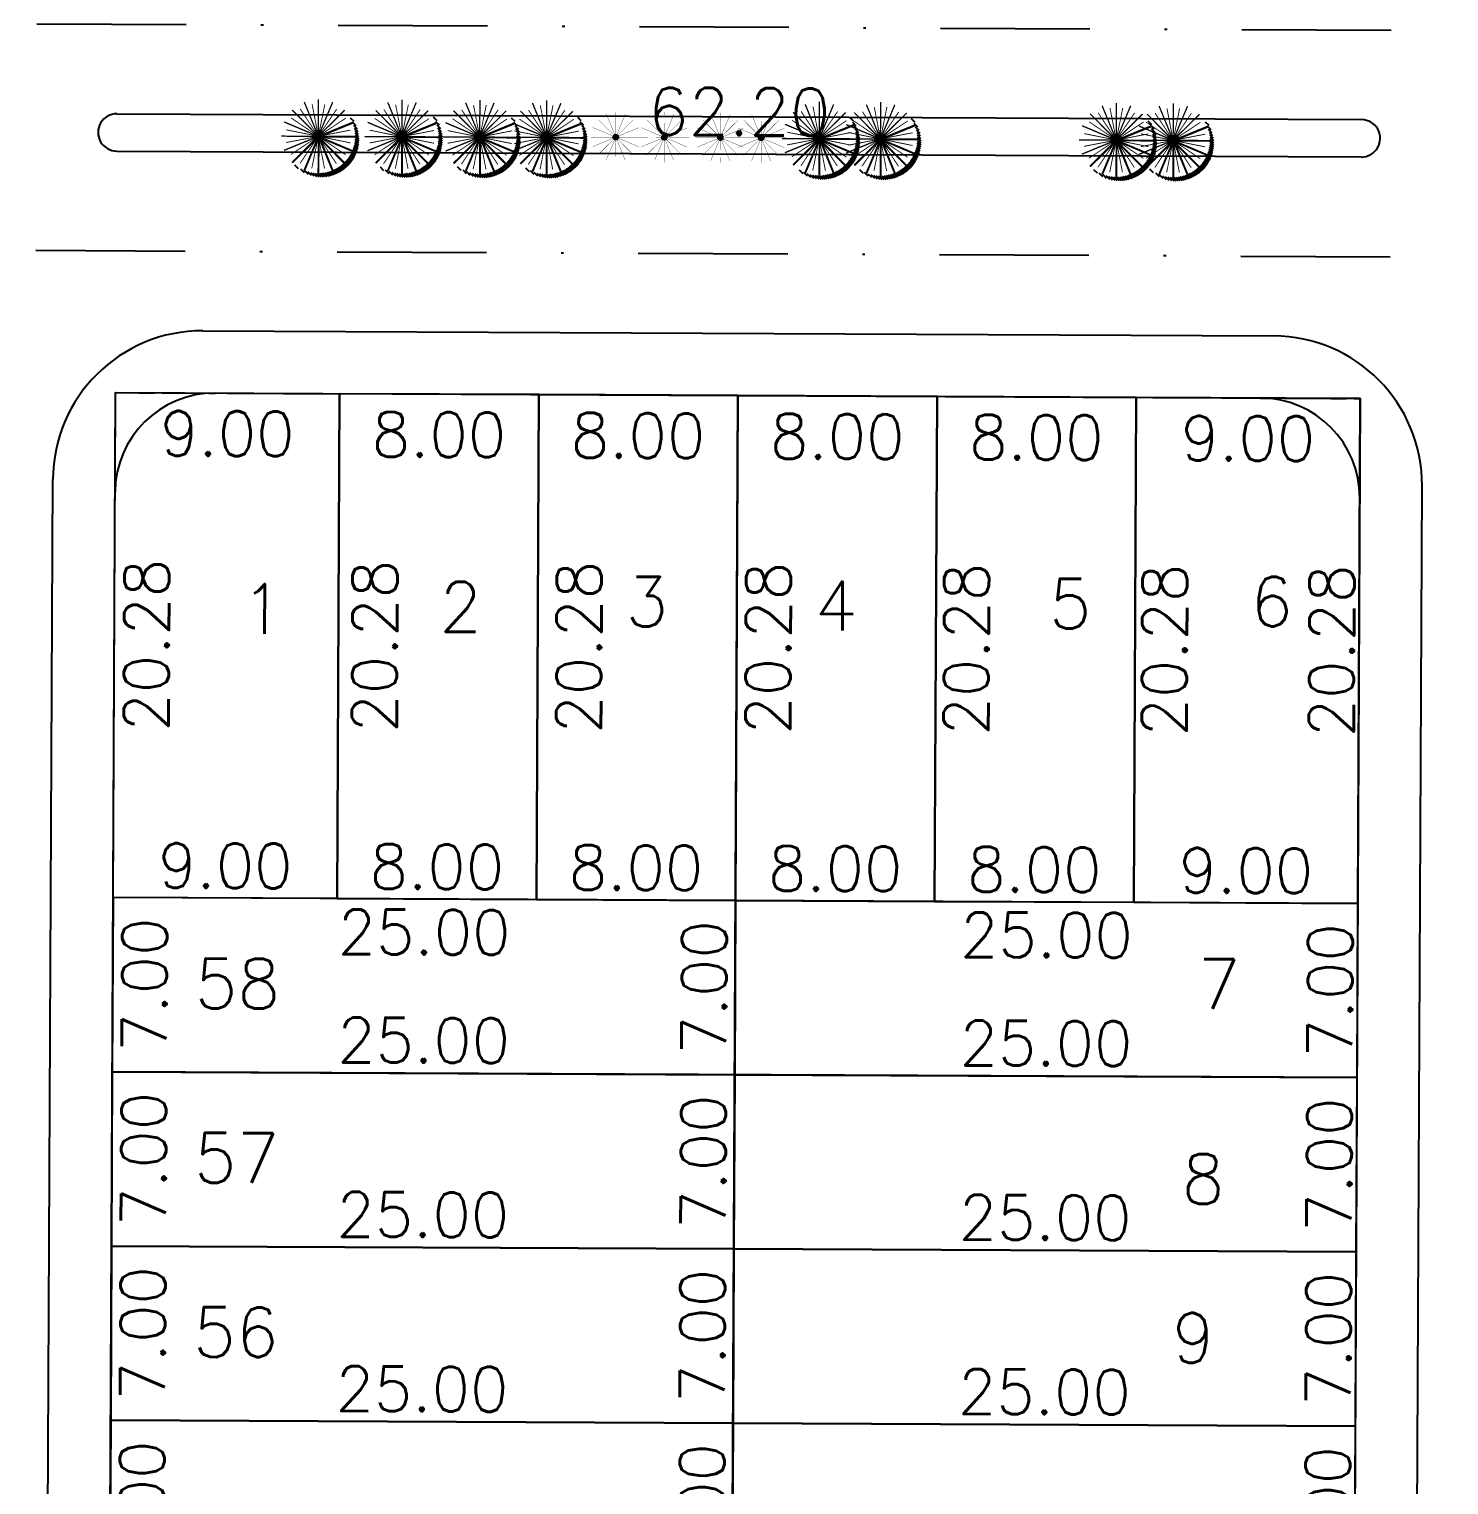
# Model space of a CAD drawing. Header units: millimetres. Extents: x -4430026 to 4783824, y 584 to 9593110.
# Drawn here: x 1814.8 to 1871.9, y 1669.7 to 1728.2 of the extents above; entities that cross this region are included whole.
import ezdxf
from ezdxf.enums import TextEntityAlignment as Align

# ---------------------------------------------------------------- set-up
doc = ezdxf.new("R2010")
doc.units = ezdxf.units.MM
for name, pattern in [('DASHDOT', [1, 0.5, -0.25, 0, -0.25]), ('HIDDEN', [0.375, 0.25, -0.125]), ('HIDDEN2', [0.1875, 0.125, -0.0625])]:
    doc.linetypes.add(name, pattern=pattern)
for name, color, linetype in [('boundary filipe', 6, 'Continuous'), ('BOUNDARY LOTES', 2, 'Continuous'), ('Calçada', 1, 'Continuous'), ('CANTOS', 9, 'HIDDEN'), ('Cota', 8, 'Continuous'), ('COTAS', 8, 'Continuous'), ('curvas', 4, 'Continuous'), ('Lotes', 2, 'Continuous'), ('Numero de lotes', 5, 'Continuous'), ('PAI_pDYD', 72, 'Continuous'), ('Projeção', 8, 'HIDDEN2'), ('QUADRA', 4, 'Continuous'), ('TRANSPLANTADA RETIRADA', 12, 'Continuous')]:
    doc.layers.add(name, color=color, linetype=linetype)
doc.styles.add('arcad1', font='romans.shx')
doc.styles.add('ROMANS', font='romans.shx')
doc.dimstyles.new('BOLA100', dxfattribs={"dimscale": 0, "dimtxt": 1.9, "dimasz": 0.18, "dimexe": 0.18, "dimexo": 0.063, "dimgap": 0, "dimtad": 1, "dimzin": 4, "dimdsep": 46, "dimtxsty": 'ROMANS', "dimcen": 0.09, "dimse1": 1, "dimse2": 1, "dimsd1": 1, "dimsd2": 1, "dimclrt": 256, "dimaunit": 1, "dimadec": 4, "dimazin": 0, "dimtfac": 1.2, "dimtix": 1, "dimtmove": 2, "dimatfit": 3, "dimfxl": 1, "dimtvp": 2, "dimtolj": 1, "dimtzin": 4, "dimarcsym": 0})
doc.dimstyles.get("Standard").update_dxf_attribs({"dimtxt": 0.18, "dimasz": 0.18, "dimexe": 0.18, "dimexo": 0.0625, "dimgap": 0.09, "dimtad": 0, "dimtih": 1, "dimtoh": 1, "dimdec": 4, "dimzin": 0, "dimdsep": 46, "dimtxsty": 'Standard', "dimcen": 0.09, "dimadec": 0, "dimazin": 0, "dimtfac": 1, "dimtdec": 4, "dimtofl": 0, "dimtmove": 0, "dimatfit": 3, "dimfxl": 1, "dimtolj": 1, "dimtzin": 0, "dimarcsym": 0})

# ---------------------------------------------------------------- blocks, each defined once
blk = doc.blocks.new('PALMEIRA_PROPOSTA')
at = {"linetype": 'Continuous'}
h = blk.add_hatch(dxfattribs=at)
h.set_pattern_fill('_USER', color=250, scale=0.168035, angle=315, style=0, pattern_type=0)
h.set_pattern_definition([(315, (-2.75975, -4.60628), (0.1188187, 0.1188187), [])])
h.paths.add_polyline_path([(4.61, -0.41, 0.216766), (3.17, 2.76, -0.18118), (4.2, 0, -0.643702), (-2.76, -3.17, 0.693222)])
blk.add_hatch(color=1, dxfattribs=at).paths.add_polyline_path([(-0.4, 0, 1), (0.4, 0, 1)])
at = {"color": 98, "linetype": 'Continuous', "const_width": 0.15}
for points in [[(-1.61, 3.88), (-0.15, 0.37)], [(0, 4.2), (0, 0.4)], [(1.61, 3.88), (0.15, 0.37)], [(-3.88, 1.61), (-0.37, 0.15)], [(-2.97, 2.97), (-0.28, 0.28)], [(2.97, 2.97), (0.28, 0.28)], [(3.88, 1.61), (0.37, 0.15)], [(-4.2, 0), (-0.4, 0)], [(4.2, 0), (0.4, 0)], [(-3.88, -1.61), (-0.37, -0.15)], [(-2.97, -2.97), (-0.28, -0.28)], [(-1.61, -3.88), (-0.15, -0.37)], [(0, -4.2), (0, -0.4)], [(1.61, -3.88), (0.15, -0.37)], [(2.97, -2.97), (0.28, -0.28)], [(3.88, -1.61), (0.37, -0.15)]]:
    blk.add_lwpolyline(points, dxfattribs=at)
at = {"color": 96, "linetype": 'Continuous', "const_width": 0.1}
for points in [[(-0.72, 3.63), (-0.08, 0.39)], [(0.72, 3.63), (0.08, 0.39)], [(-3.08, 2.06), (-0.33, 0.22)], [(-2.06, 3.08), (-0.22, 0.33)], [(2.06, 3.08), (0.22, 0.33)], [(3.08, 2.06), (0.33, 0.22)], [(-3.63, 0.72), (-0.39, 0.08)], [(3.63, 0.72), (0.39, 0.08)], [(-3.63, -0.72), (-0.39, -0.08)], [(-3.08, -2.06), (-0.33, -0.22)], [(-2.06, -3.08), (-0.22, -0.33)], [(-0.72, -3.63), (-0.08, -0.39)], [(0.72, -3.63), (0.08, -0.39)], [(2.06, -3.08), (0.22, -0.33)], [(3.08, -2.06), (0.33, -0.22)], [(3.63, -0.72), (0.39, -0.08)]]:
    blk.add_lwpolyline(points, dxfattribs=at)
at = {"color": 98, "linetype": 'Continuous', "true_color": 0x001a00, "const_width": 0.15}
for points in [[(3.92, 1.52), (0.4, 0.07)], [(4.2, -0.07), (0.4, -0.07)], [(-2.92, -3.02), (-0.23, -0.34)], [(-1.54, -3.91), (-0.09, -0.4)], [(0.07, -4.2), (0.07, -0.4)], [(1.68, -3.85), (0.23, -0.34)], [(2.92, -3.02), (0.23, -0.33)], [(3.85, -1.67), (0.34, -0.21)]]:
    blk.add_lwpolyline(points, dxfattribs=at)
at = {"color": 1, "linetype": 'Continuous'}
blk.add_circle((0, 0), 0.4, dxfattribs=at)
blk = doc.blocks.new('PALMEIRA RETIRADA')
at = {"layer": 'TRANSPLANTADA RETIRADA', "linetype": 'Continuous'}
blk.add_hatch(color=256, dxfattribs=at).paths.add_polyline_path([(-0.4, 0, 1), (0.4, 0, 1)])
at = {"layer": 'TRANSPLANTADA RETIRADA', "linetype": 'HIDDEN', "const_width": 0.05}
for points in [[(-2.97, 2.97), (-0.28, 0.28)], [(-1.61, 3.88), (-0.15, 0.37)], [(0, 4.2), (0, 0.4)], [(1.61, 3.88), (0.15, 0.37)], [(2.97, 2.97), (0.28, 0.28)], [(-4.2, 0), (-0.4, 0)], [(-3.88, 1.61), (-0.37, 0.15)], [(3.88, 1.61), (0.37, 0.15)], [(4.2, 0), (0.4, 0)], [(-3.88, -1.61), (-0.37, -0.15)], [(-2.97, -2.97), (-0.28, -0.28)], [(-1.61, -3.88), (-0.15, -0.37)], [(0, -4.2), (0, -0.4)], [(1.61, -3.88), (0.15, -0.37)], [(2.97, -2.97), (0.28, -0.28)], [(3.88, -1.61), (0.37, -0.15)]]:
    blk.add_lwpolyline(points, dxfattribs=at)
at = {"layer": 'TRANSPLANTADA RETIRADA', "linetype": 'Continuous'}
blk.add_circle((0, 0), 0.4, dxfattribs=at)
blk = doc.blocks.new('*D13687')
at = {"layer": 'DEFPOINTS', "color": 0, "linetype": 'ByBlock'}
for p in [(1812.26, 1724.038), (1874.46, 1723.744), (1874.46, 1723.744)]:
    blk.add_point(p, dxfattribs=at)
at = {"layer": 'COTAS', "linetype": 'ByBlock', "insert": (1843.364, 1724.841), "char_height": 1.9, "attachment_point": 5, "rotation": 359.72858, "style": 'ROMANS'}
blk.add_mtext('\\A1;62.20', dxfattribs=at)
blk = doc.blocks.new('*D14073')
at = {"layer": 'DEFPOINTS', "color": 0, "linetype": 'ByBlock'}
for p in [(1813.304, 1944.271), (1812.26, 1724.038), (1815.86, 1724.021)]:
    blk.add_point(p, dxfattribs=at)
at = {"layer": 'COTAS', "linetype": 'ByBlock', "insert": (1810.548, 1834.165), "char_height": 1.9, "attachment_point": 5, "rotation": 89.72858, "style": 'ROMANS'}
blk.add_mtext('\\A1;220.24', dxfattribs=at)
blk = doc.blocks.new('*D11423')
at = {"layer": 'DEFPOINTS', "color": 0}
for p in [(1818.311, 1713.559), (1818.215, 1693.283), (1823.105, 1693.26)]:
    blk.add_point(p, dxfattribs=at)
at = {"layer": 'Cota', "color": 41, "insert": (1819.553, 1703.415), "char_height": 1.8, "attachment_point": 5, "rotation": 89.72858, "style": 'ROMANS'}
blk.add_mtext('\\A1;20.28', dxfattribs=at)
blk = doc.blocks.new('*D11424')
at = {"layer": 'DEFPOINTS', "color": 0}
for p in [(1827.311, 1713.517), (1827.215, 1693.24), (1832.273, 1693.216)]:
    blk.add_point(p, dxfattribs=at)
at = {"layer": 'Cota', "color": 41, "insert": (1828.721, 1703.372), "char_height": 1.8, "attachment_point": 5, "rotation": 89.72858, "style": 'ROMANS'}
blk.add_mtext('\\A1;20.28', dxfattribs=at)
blk = doc.blocks.new('*D11425')
at = {"layer": 'DEFPOINTS', "color": 0}
for p in [(1835.31, 1713.479), (1835.214, 1693.202), (1840.476, 1693.178)]:
    blk.add_point(p, dxfattribs=at)
at = {"layer": 'Cota', "color": 41, "insert": (1836.924, 1703.333), "char_height": 1.8, "attachment_point": 5, "rotation": 89.72858, "style": 'ROMANS'}
blk.add_mtext('\\A1;20.28', dxfattribs=at)
blk = doc.blocks.new('*D11426')
at = {"layer": 'DEFPOINTS', "color": 0}
for p in [(1843.31, 1713.441), (1843.214, 1693.165), (1848.075, 1693.142)]:
    blk.add_point(p, dxfattribs=at)
at = {"layer": 'Cota', "color": 41, "insert": (1844.524, 1703.297), "char_height": 1.8, "attachment_point": 5, "rotation": 89.72858, "style": 'ROMANS'}
blk.add_mtext('\\A1;20.28', dxfattribs=at)
blk = doc.blocks.new('*D11427')
at = {"layer": 'DEFPOINTS', "color": 0}
for p in [(1851.31, 1713.403), (1851.214, 1693.127), (1856.037, 1693.104)]:
    blk.add_point(p, dxfattribs=at)
at = {"layer": 'Cota', "color": 41, "insert": (1852.485, 1703.259), "char_height": 1.8, "attachment_point": 5, "rotation": 89.72858, "style": 'ROMANS'}
blk.add_mtext('\\A1;20.28', dxfattribs=at)
blk = doc.blocks.new('*D11428')
at = {"layer": 'DEFPOINTS', "color": 0}
for p in [(1859.31, 1713.365), (1859.214, 1693.089), (1863.999, 1693.066)]:
    blk.add_point(p, dxfattribs=at)
at = {"layer": 'Cota', "color": 41, "insert": (1860.447, 1703.221), "char_height": 1.8, "attachment_point": 5, "rotation": 89.72858, "style": 'ROMANS'}
blk.add_mtext('\\A1;20.28', dxfattribs=at)
blk = doc.blocks.new('*D11429')
at = {"layer": 'DEFPOINTS', "color": 0}
for p in [(1868.31, 1713.323), (1868.214, 1693.046), (1870.714, 1693.034)]:
    blk.add_point(p, dxfattribs=at)
at = {"layer": 'Cota', "color": 41, "insert": (1867.162, 1703.19), "char_height": 1.8, "attachment_point": 5, "rotation": 89.72858, "style": 'ROMANS'}
blk.add_mtext('\\A1;20.28', dxfattribs=at)
blk = doc.blocks.new('*D11430')
at = {"layer": 'DEFPOINTS', "color": 0}
for p in [(1818.215, 1693.283), (1827.215, 1693.24), (1827.204, 1690.935)]:
    blk.add_point(p, dxfattribs=at)
at = {"layer": 'Cota', "color": 41, "insert": (1822.721, 1694.556), "char_height": 1.8, "attachment_point": 5, "rotation": 359.72858, "style": 'ROMANS'}
blk.add_mtext('\\A1;9.00', dxfattribs=at)
blk = doc.blocks.new('*D11431')
at = {"layer": 'DEFPOINTS', "color": 0}
for p in [(1827.215, 1693.24), (1835.214, 1693.202), (1835.203, 1690.897)]:
    blk.add_point(p, dxfattribs=at)
at = {"layer": 'Cota', "color": 41, "insert": (1831.221, 1694.516), "char_height": 1.8, "attachment_point": 5, "rotation": 359.72858, "style": 'ROMANS'}
blk.add_mtext('\\A1;8.00', dxfattribs=at)
blk = doc.blocks.new('*D11432')
at = {"layer": 'DEFPOINTS', "color": 0}
for p in [(1835.214, 1693.202), (1843.214, 1693.165), (1843.203, 1690.859)]:
    blk.add_point(p, dxfattribs=at)
at = {"layer": 'Cota', "color": 41, "insert": (1839.221, 1694.478), "char_height": 1.8, "attachment_point": 5, "rotation": 359.72858, "style": 'ROMANS'}
blk.add_mtext('\\A1;8.00', dxfattribs=at)
blk = doc.blocks.new('*D11433')
at = {"layer": 'DEFPOINTS', "color": 0}
for p in [(1843.214, 1693.165), (1851.214, 1693.127), (1851.203, 1690.821)]:
    blk.add_point(p, dxfattribs=at)
at = {"layer": 'Cota', "color": 41, "insert": (1847.22, 1694.44), "char_height": 1.8, "attachment_point": 5, "rotation": 359.72858, "style": 'ROMANS'}
blk.add_mtext('\\A1;8.00', dxfattribs=at)
blk = doc.blocks.new('*D11434')
at = {"layer": 'DEFPOINTS', "color": 0}
for p in [(1851.214, 1693.127), (1859.214, 1693.089), (1859.203, 1690.783)]:
    blk.add_point(p, dxfattribs=at)
at = {"layer": 'Cota', "color": 41, "insert": (1855.22, 1694.402), "char_height": 1.8, "attachment_point": 5, "rotation": 359.72858, "style": 'ROMANS'}
blk.add_mtext('\\A1;8.00', dxfattribs=at)
blk = doc.blocks.new('*D11435')
at = {"layer": 'DEFPOINTS', "color": 0}
for p in [(1859.214, 1693.089), (1868.214, 1693.046), (1868.203, 1690.74)]:
    blk.add_point(p, dxfattribs=at)
at = {"layer": 'Cota', "color": 41, "insert": (1863.72, 1694.362), "char_height": 1.8, "attachment_point": 5, "rotation": 359.72858, "style": 'ROMANS'}
blk.add_mtext('\\A1;9.00', dxfattribs=at)
blk = doc.blocks.new('*D11436')
at = {"layer": 'DEFPOINTS', "color": 0}
for p in [(1818.311, 1713.559), (1827.311, 1713.517), (1827.286, 1708.29)]:
    blk.add_point(p, dxfattribs=at)
at = {"layer": 'Cota', "color": 41, "insert": (1822.803, 1711.912), "char_height": 1.8, "attachment_point": 5, "rotation": 359.72858, "style": 'ROMANS'}
blk.add_mtext('\\A1;9.00', dxfattribs=at)
blk = doc.blocks.new('*D11437')
at = {"layer": 'DEFPOINTS', "color": 0}
for p in [(1827.311, 1713.517), (1835.31, 1713.479), (1835.286, 1708.253)]:
    blk.add_point(p, dxfattribs=at)
at = {"layer": 'Cota', "color": 41, "insert": (1831.303, 1711.871), "char_height": 1.8, "attachment_point": 5, "rotation": 359.72858, "style": 'ROMANS'}
blk.add_mtext('\\A1;8.00', dxfattribs=at)
blk = doc.blocks.new('*D11438')
at = {"layer": 'DEFPOINTS', "color": 0}
for p in [(1835.31, 1713.479), (1843.31, 1713.441), (1843.286, 1708.215)]:
    blk.add_point(p, dxfattribs=at)
at = {"layer": 'Cota', "color": 41, "insert": (1839.303, 1711.834), "char_height": 1.8, "attachment_point": 5, "rotation": 359.72858, "style": 'ROMANS'}
blk.add_mtext('\\A1;8.00', dxfattribs=at)
blk = doc.blocks.new('*D11439')
at = {"layer": 'DEFPOINTS', "color": 0}
for p in [(1843.31, 1713.441), (1851.31, 1713.403), (1851.286, 1708.177)]:
    blk.add_point(p, dxfattribs=at)
at = {"layer": 'Cota', "color": 41, "insert": (1847.303, 1711.796), "char_height": 1.8, "attachment_point": 5, "rotation": 359.72858, "style": 'ROMANS'}
blk.add_mtext('\\A1;8.00', dxfattribs=at)
blk = doc.blocks.new('*D11440')
at = {"layer": 'DEFPOINTS', "color": 0}
for p in [(1851.31, 1713.403), (1859.31, 1713.365), (1859.285, 1708.139)]:
    blk.add_point(p, dxfattribs=at)
at = {"layer": 'Cota', "color": 41, "insert": (1855.303, 1711.758), "char_height": 1.8, "attachment_point": 5, "rotation": 359.72858, "style": 'ROMANS'}
blk.add_mtext('\\A1;8.00', dxfattribs=at)
blk = doc.blocks.new('*D11441')
at = {"layer": 'DEFPOINTS', "color": 0}
for p in [(1859.31, 1713.365), (1868.31, 1713.323), (1868.285, 1708.096)]:
    blk.add_point(p, dxfattribs=at)
at = {"layer": 'Cota', "color": 41, "insert": (1863.802, 1711.718), "char_height": 1.8, "attachment_point": 5, "rotation": 359.72858, "style": 'ROMANS'}
blk.add_mtext('\\A1;9.00', dxfattribs=at)
blk = doc.blocks.new('*D7713')
at = {"layer": 'DEFPOINTS', "color": 0}
for p in [(1818.111, 1671.478), (1843.111, 1671.36), (1843.104, 1669.884)]:
    blk.add_point(p, dxfattribs=at)
at = {"layer": 'Cota', "color": 41, "insert": (1830.621, 1673.543), "char_height": 1.8, "attachment_point": 5, "rotation": 359.72858, "style": 'ROMANS'}
blk.add_mtext('\\A1;25.00', dxfattribs=at)
blk = doc.blocks.new('*D7714')
at = {"layer": 'DEFPOINTS', "color": 0}
for p in [(1843.111, 1671.36), (1868.111, 1671.241), (1868.104, 1669.765)]:
    blk.add_point(p, dxfattribs=at)
at = {"layer": 'Cota', "color": 41, "insert": (1855.621, 1673.425), "char_height": 1.8, "attachment_point": 5, "rotation": 359.72858, "style": 'ROMANS'}
blk.add_mtext('\\A1;25.00', dxfattribs=at)
blk = doc.blocks.new('*D7715')
at = {"layer": 'DEFPOINTS', "color": 0}
for p in [(1818.148, 1679.283), (1823.021, 1679.26), (1818.115, 1672.283)]:
    blk.add_point(p, dxfattribs=at)
at = {"layer": 'Cota', "color": 41, "insert": (1819.405, 1675.777), "char_height": 1.8, "attachment_point": 5, "rotation": 89.72858, "style": 'ROMANS'}
blk.add_mtext('\\A1;7.00', dxfattribs=at)
blk = doc.blocks.new('*D7716')
at = {"layer": 'DEFPOINTS', "color": 0}
for p in [(1843.148, 1679.165), (1845.503, 1679.154), (1843.115, 1672.165)]:
    blk.add_point(p, dxfattribs=at)
at = {"layer": 'Cota', "color": 41, "insert": (1841.886, 1675.671), "char_height": 1.8, "attachment_point": 5, "rotation": 89.72858, "style": 'ROMANS'}
blk.add_mtext('\\A1;7.00', dxfattribs=at)
blk = doc.blocks.new('*D7717')
at = {"layer": 'DEFPOINTS', "color": 0}
for p in [(1868.148, 1679.046), (1870.648, 1679.034), (1868.115, 1672.046)]:
    blk.add_point(p, dxfattribs=at)
at = {"layer": 'Cota', "color": 41, "insert": (1867.031, 1675.552), "char_height": 1.8, "attachment_point": 5, "rotation": 89.72858, "style": 'ROMANS'}
blk.add_mtext('\\A1;7.00', dxfattribs=at)
blk = doc.blocks.new('*D7718')
at = {"layer": 'DEFPOINTS', "color": 0}
for p in [(1818.144, 1678.478), (1843.144, 1678.36), (1843.137, 1676.884)]:
    blk.add_point(p, dxfattribs=at)
at = {"layer": 'Cota', "color": 41, "insert": (1830.654, 1680.543), "char_height": 1.8, "attachment_point": 5, "rotation": 359.72858, "style": 'ROMANS'}
blk.add_mtext('\\A1;25.00', dxfattribs=at)
blk = doc.blocks.new('*D7719')
at = {"layer": 'DEFPOINTS', "color": 0}
for p in [(1843.144, 1678.36), (1868.144, 1678.241), (1868.137, 1676.765)]:
    blk.add_point(p, dxfattribs=at)
at = {"layer": 'Cota', "color": 41, "insert": (1855.654, 1680.425), "char_height": 1.8, "attachment_point": 5, "rotation": 359.72858, "style": 'ROMANS'}
blk.add_mtext('\\A1;25.00', dxfattribs=at)
blk = doc.blocks.new('*D7720')
at = {"layer": 'DEFPOINTS', "color": 0}
for p in [(1818.181, 1686.283), (1823.054, 1686.26), (1818.148, 1679.283)]:
    blk.add_point(p, dxfattribs=at)
at = {"layer": 'Cota', "color": 41, "insert": (1819.438, 1682.777), "char_height": 1.8, "attachment_point": 5, "rotation": 89.72858, "style": 'ROMANS'}
blk.add_mtext('\\A1;7.00', dxfattribs=at)
blk = doc.blocks.new('*D7721')
at = {"layer": 'DEFPOINTS', "color": 0}
for p in [(1843.181, 1686.165), (1845.536, 1686.153), (1843.148, 1679.165)]:
    blk.add_point(p, dxfattribs=at)
at = {"layer": 'Cota', "color": 41, "insert": (1841.92, 1682.671), "char_height": 1.8, "attachment_point": 5, "rotation": 89.72858, "style": 'ROMANS'}
blk.add_mtext('\\A1;7.00', dxfattribs=at)
blk = doc.blocks.new('*D7722')
at = {"layer": 'DEFPOINTS', "color": 0}
for p in [(1868.181, 1686.046), (1870.681, 1686.034), (1868.148, 1679.046)]:
    blk.add_point(p, dxfattribs=at)
at = {"layer": 'Cota', "color": 41, "insert": (1867.064, 1682.551), "char_height": 1.8, "attachment_point": 5, "rotation": 89.72858, "style": 'ROMANS'}
blk.add_mtext('\\A1;7.00', dxfattribs=at)
blk = doc.blocks.new('*D7723')
at = {"layer": 'DEFPOINTS', "color": 0}
for p in [(1818.178, 1685.478), (1843.177, 1685.36), (1843.17, 1683.884)]:
    blk.add_point(p, dxfattribs=at)
at = {"layer": 'Cota', "color": 41, "insert": (1830.688, 1687.543), "char_height": 1.8, "attachment_point": 5, "rotation": 359.72858, "style": 'ROMANS'}
blk.add_mtext('\\A1;25.00', dxfattribs=at)
blk = doc.blocks.new('*D7724')
at = {"layer": 'DEFPOINTS', "color": 0}
for p in [(1843.177, 1685.36), (1868.177, 1685.241), (1868.17, 1683.765)]:
    blk.add_point(p, dxfattribs=at)
at = {"layer": 'Cota', "color": 41, "insert": (1855.687, 1687.424), "char_height": 1.8, "attachment_point": 5, "rotation": 359.72858, "style": 'ROMANS'}
blk.add_mtext('\\A1;25.00', dxfattribs=at)
blk = doc.blocks.new('*D7725')
at = {"layer": 'DEFPOINTS', "color": 0}
for p in [(1818.215, 1693.283), (1823.088, 1693.26), (1818.181, 1686.283)]:
    blk.add_point(p, dxfattribs=at)
at = {"layer": 'Cota', "color": 41, "insert": (1819.471, 1689.777), "char_height": 1.8, "attachment_point": 5, "rotation": 89.72858, "style": 'ROMANS'}
blk.add_mtext('\\A1;7.00', dxfattribs=at)
blk = doc.blocks.new('*D7726')
at = {"layer": 'DEFPOINTS', "color": 0}
for p in [(1843.214, 1693.165), (1845.569, 1693.153), (1843.181, 1686.165)]:
    blk.add_point(p, dxfattribs=at)
at = {"layer": 'Cota', "color": 41, "insert": (1841.953, 1689.67), "char_height": 1.8, "attachment_point": 5, "rotation": 89.72858, "style": 'ROMANS'}
blk.add_mtext('\\A1;7.00', dxfattribs=at)
blk = doc.blocks.new('*D7727')
at = {"layer": 'DEFPOINTS', "color": 0}
for p in [(1868.214, 1693.046), (1870.714, 1693.034), (1868.181, 1686.046)]:
    blk.add_point(p, dxfattribs=at)
at = {"layer": 'Cota', "color": 41, "insert": (1867.097, 1689.551), "char_height": 1.8, "attachment_point": 5, "rotation": 89.72858, "style": 'ROMANS'}
blk.add_mtext('\\A1;7.00', dxfattribs=at)
blk = doc.blocks.new('*D7728')
at = {"layer": 'DEFPOINTS', "color": 0}
for p in [(1818.198, 1689.825), (1843.198, 1689.707), (1843.191, 1688.231)]:
    blk.add_point(p, dxfattribs=at)
at = {"layer": 'Cota', "color": 41, "insert": (1830.708, 1691.89), "char_height": 1.8, "attachment_point": 5, "rotation": 359.72858, "style": 'ROMANS'}
blk.add_mtext('\\A1;25.00', dxfattribs=at)
blk = doc.blocks.new('*D7729')
at = {"layer": 'DEFPOINTS', "color": 0}
for p in [(1843.198, 1689.707), (1868.198, 1689.589), (1868.191, 1688.113)]:
    blk.add_point(p, dxfattribs=at)
at = {"layer": 'Cota', "color": 41, "insert": (1855.708, 1691.772), "char_height": 1.8, "attachment_point": 5, "rotation": 359.72858, "style": 'ROMANS'}
blk.add_mtext('\\A1;25.00', dxfattribs=at)
blk = doc.blocks.new('*D7735')
at = {"layer": 'DEFPOINTS', "color": 0}
for p in [(1818.115, 1672.283), (1818.082, 1665.283), (1822.955, 1665.26)]:
    blk.add_point(p, dxfattribs=at)
at = {"layer": 'Cota', "color": 41, "insert": (1819.372, 1668.777), "char_height": 1.8, "attachment_point": 5, "rotation": 89.72858, "style": 'ROMANS'}
blk.add_mtext('\\A1;7.00', dxfattribs=at)
blk = doc.blocks.new('*D10016')
at = {"layer": 'DEFPOINTS', "color": 0}
for p in [(1843.115, 1672.165), (1843.082, 1665.165), (1845.448, 1665.154)]:
    blk.add_point(p, dxfattribs=at)
at = {"layer": 'Lotes', "color": 41, "insert": (1841.865, 1668.671), "char_height": 1.8, "attachment_point": 5, "rotation": 89.72858, "style": 'ROMANS'}
blk.add_mtext('\\A1;7.00', dxfattribs=at)
blk = doc.blocks.new('*D8588')
at = {"layer": 'DEFPOINTS', "color": 0, "linetype": 'ByBlock'}
for p in [(1812.26, 1724.038), (1874.46, 1723.744), (1874.46, 1723.744)]:
    blk.add_point(p, dxfattribs=at)
at = {"layer": 'COTAS', "linetype": 'ByBlock', "insert": (1843.364, 1724.841), "char_height": 1.9, "attachment_point": 5, "rotation": 359.72858, "style": 'ROMANS'}
blk.add_mtext('\\A1;62.20', dxfattribs=at)
blk = doc.blocks.new('*D8603')
at = {"layer": 'DEFPOINTS', "color": 0, "linetype": 'ByBlock'}
for p in [(1813.304, 1944.271), (1812.26, 1724.038), (1815.86, 1724.021)]:
    blk.add_point(p, dxfattribs=at)
at = {"layer": 'COTAS', "linetype": 'ByBlock', "insert": (1810.548, 1834.165), "char_height": 1.9, "attachment_point": 5, "rotation": 89.72858, "style": 'ROMANS'}
blk.add_mtext('\\A1;220.24', dxfattribs=at)
blk = doc.blocks.new('*D8748')
at = {"layer": 'DEFPOINTS', "color": 0}
for p in [(1818.311, 1713.559), (1827.311, 1713.517), (1827.286, 1708.29)]:
    blk.add_point(p, dxfattribs=at)
at = {"layer": 'Cota', "color": 41, "insert": (1822.803, 1711.912), "char_height": 1.8, "attachment_point": 5, "rotation": 359.72858, "style": 'ROMANS'}
blk.add_mtext('\\A1;9.00', dxfattribs=at)
blk = doc.blocks.new('*D8749')
at = {"layer": 'DEFPOINTS', "color": 0}
for p in [(1827.311, 1713.517), (1835.31, 1713.479), (1835.286, 1708.253)]:
    blk.add_point(p, dxfattribs=at)
at = {"layer": 'Cota', "color": 41, "insert": (1831.303, 1711.871), "char_height": 1.8, "attachment_point": 5, "rotation": 359.72858, "style": 'ROMANS'}
blk.add_mtext('\\A1;8.00', dxfattribs=at)
blk = doc.blocks.new('*D8750')
at = {"layer": 'DEFPOINTS', "color": 0}
for p in [(1835.31, 1713.479), (1843.31, 1713.441), (1843.286, 1708.215)]:
    blk.add_point(p, dxfattribs=at)
at = {"layer": 'Cota', "color": 41, "insert": (1839.303, 1711.834), "char_height": 1.8, "attachment_point": 5, "rotation": 359.72858, "style": 'ROMANS'}
blk.add_mtext('\\A1;8.00', dxfattribs=at)
blk = doc.blocks.new('*D8751')
at = {"layer": 'DEFPOINTS', "color": 0}
for p in [(1843.31, 1713.441), (1851.31, 1713.403), (1851.286, 1708.177)]:
    blk.add_point(p, dxfattribs=at)
at = {"layer": 'Cota', "color": 41, "insert": (1847.303, 1711.796), "char_height": 1.8, "attachment_point": 5, "rotation": 359.72858, "style": 'ROMANS'}
blk.add_mtext('\\A1;8.00', dxfattribs=at)
blk = doc.blocks.new('*D8752')
at = {"layer": 'DEFPOINTS', "color": 0}
for p in [(1851.31, 1713.403), (1859.31, 1713.365), (1859.285, 1708.139)]:
    blk.add_point(p, dxfattribs=at)
at = {"layer": 'Cota', "color": 41, "insert": (1855.303, 1711.758), "char_height": 1.8, "attachment_point": 5, "rotation": 359.72858, "style": 'ROMANS'}
blk.add_mtext('\\A1;8.00', dxfattribs=at)
blk = doc.blocks.new('*D8753')
at = {"layer": 'DEFPOINTS', "color": 0}
for p in [(1859.31, 1713.365), (1868.31, 1713.323), (1868.285, 1708.096)]:
    blk.add_point(p, dxfattribs=at)
at = {"layer": 'Cota', "color": 41, "insert": (1863.802, 1711.718), "char_height": 1.8, "attachment_point": 5, "rotation": 359.72858, "style": 'ROMANS'}
blk.add_mtext('\\A1;9.00', dxfattribs=at)
blk = doc.blocks.new('*D8173')
at = {"layer": 'DEFPOINTS', "color": 0}
for p in [(1868.115, 1672.046), (1870.615, 1672.035), (1868.081, 1665.046)]:
    blk.add_point(p, dxfattribs=at)
at = {"layer": 'Cota', "color": 41, "insert": (1866.998, 1668.552), "char_height": 1.8, "attachment_point": 5, "rotation": 89.72858, "style": 'ROMANS'}
blk.add_mtext('\\A1;7.00', dxfattribs=at)

msp = doc.modelspace()

# ---------------------------------------------------------------- linework, layer by layer
at = {"layer": 'boundary filipe', "elevation": 2.439}
msp.add_lwpolyline([(1817.345, 1509.713), (1818.311, 1713.559), (1868.31, 1713.323), (1867.347, 1510.004), (1817.345, 1509.713)], close=True, dxfattribs=at)
at = {"layer": 'BOUNDARY LOTES', "elevation": 2.439}
for points in [[(1818.311, 1713.559), (1827.311, 1713.517), (1827.215, 1693.24), (1818.215, 1693.283)], [(1835.31, 1713.479), (1827.311, 1713.517), (1827.215, 1693.24), (1835.214, 1693.202)], [(1843.31, 1713.441), (1835.31, 1713.479), (1835.214, 1693.202), (1843.214, 1693.165)], [(1851.31, 1713.403), (1843.31, 1713.441), (1843.214, 1693.165), (1851.214, 1693.127)], [(1859.31, 1713.365), (1851.31, 1713.403), (1851.214, 1693.127), (1859.214, 1693.089)], [(1868.31, 1713.323), (1859.31, 1713.365), (1859.214, 1693.089), (1868.214, 1693.046)], [(1843.214, 1693.165), (1818.215, 1693.283), (1818.181, 1686.283), (1843.181, 1686.165)], [(1868.214, 1693.046), (1843.214, 1693.165), (1843.181, 1686.165), (1868.181, 1686.046)], [(1843.181, 1686.165), (1818.181, 1686.283), (1818.148, 1679.283), (1843.148, 1679.165)], [(1868.181, 1686.046), (1843.181, 1686.165), (1843.148, 1679.165), (1868.148, 1679.046)], [(1843.148, 1679.165), (1818.148, 1679.283), (1818.115, 1672.283), (1843.115, 1672.165)], [(1868.148, 1679.046), (1843.148, 1679.165), (1843.115, 1672.165), (1868.115, 1672.046)], [(1843.115, 1672.165), (1818.115, 1672.283), (1818.082, 1665.283), (1843.082, 1665.165)], [(1868.115, 1672.046), (1843.115, 1672.165), (1843.082, 1665.165), (1868.081, 1665.046)]]:
    msp.add_lwpolyline(points, close=True, dxfattribs=at)
at = {"layer": 'Calçada'}
for p, q in [((1818.364, 1724.759, 2.439), (1868.363, 1724.522, 2.439)), ((1818.364, 1724.759, 2.439), (1868.363, 1724.522, 2.439)), ((1818.357, 1723.259, 2.439), (1868.356, 1723.023, 2.439)), ((1818.357, 1723.259, 2.439), (1868.356, 1723.023, 2.439)), ((1821.822, 1716.043, 2.439), (1864.822, 1715.839, 2.439)), ((1821.822, 1716.043, 2.439), (1864.822, 1715.839, 2.439)), ((1814.862, 1513.262, 2.439), (1815.794, 1710.071, 2.439)), ((1869.863, 1513.455, 2.439), (1870.793, 1709.811, 2.439))]:
    msp.add_line(p, q, dxfattribs=at)
for centre, start, end in [((1821.794, 1710.043, 2.439), 89.72858, 179.72858), ((1821.794, 1710.043, 2.439), 89.72858, 179.72858), ((1864.794, 1709.839, 2.439), 359.72858, 89.72858), ((1864.794, 1709.839, 2.439), 359.72858, 89.72858)]:
    msp.add_arc(centre, 6, start, end, dxfattribs=at)
for centre, start_param, end_param in [((1818.36, 1724.009, 2.439), 4.712389, 7.853982), ((1818.36, 1724.009, 2.439), 4.712389, 7.853982), ((1868.36, 1723.772, 2.439), 1.570796, 4.712389), ((1868.36, 1723.772, 2.439), 1.570796, 4.712389)]:
    msp.add_ellipse(centre, major_axis=(-0.75, 0.004), ratio=0.99981, start_param=start_param, end_param=end_param, dxfattribs=at)
at = {"layer": 'CANTOS', "ltscale": 2.5}
for p, q in [((1818.292, 1709.56, 2.439), (1818.311, 1713.559, 2.439)), ((1818.292, 1709.56, 2.439), (1818.311, 1713.559, 2.439)), ((1818.311, 1713.559, 2.439), (1822.311, 1713.541, 2.439)), ((1818.311, 1713.559, 2.439), (1822.311, 1713.541, 2.439)), ((1864.31, 1713.342, 2.439), (1868.31, 1713.323, 2.439)), ((1864.31, 1713.342, 2.439), (1868.31, 1713.323, 2.439)), ((1868.291, 1709.323, 2.439), (1868.31, 1713.323, 2.439)), ((1868.291, 1709.323, 2.439), (1868.31, 1713.323, 2.439))]:
    msp.add_line(p, q, dxfattribs=at)
at = {"layer": 'curvas'}
for centre, start, end in [((1822.292, 1709.541, 2.439), 89.72858, 179.72858), ((1822.292, 1709.541, 2.439), 89.72858, 179.72858), ((1864.291, 1709.342, 2.439), 359.72858, 89.72858), ((1864.291, 1709.342, 2.439), 359.72858, 89.72858)]:
    msp.add_arc(centre, 4, start, end, dxfattribs=at)
at = {"layer": 'Lotes'}
for p, q in [((1827.215, 1693.24, 2.439), (1827.311, 1713.517, 2.439)), ((1835.214, 1693.202, 2.439), (1835.31, 1713.479, 2.439)), ((1842.346, 1509.858, 2.439), (1843.31, 1713.441, 2.439)), ((1851.214, 1693.127, 2.439), (1851.31, 1713.403, 2.439)), ((1859.214, 1693.089, 2.439), (1859.31, 1713.365, 2.439)), ((1868.214, 1693.046, 2.439), (1818.215, 1693.283, 2.439)), ((1868.181, 1686.046, 2.439), (1818.181, 1686.283, 2.439)), ((1868.148, 1679.046, 2.439), (1818.148, 1679.283, 2.439)), ((1868.115, 1672.046, 2.439), (1818.115, 1672.283, 2.439))]:
    msp.add_line(p, q, dxfattribs=at)
at = {"layer": 'Projeção', "linetype": 'DASHDOT', "ltscale": 12}
for p, q in [((1706.255, 1728.89, 2.439), (2244.08, 1726.342, 2.439)), ((1706.212, 1719.791, 2.439), (2248.241, 1717.223, 2.439))]:
    msp.add_line(p, q, dxfattribs=at)
at = {"layer": 'QUADRA', "elevation": 2.439}
msp.add_lwpolyline([(1817.345, 1509.713), (1818.311, 1713.559), (1868.31, 1713.323), (1867.347, 1510.004), (1817.345, 1509.713)], close=True, dxfattribs=at)

# ---------------------------------------------------------------- block references
at = {"layer": 'PAI_pDYD', "color": 2, "xscale": 0.3550421296895795, "yscale": 0.3550421296895365, "zscale": 0.3550421296895365, "rotation": 359.7285806882999}
for p in [(1826.456, 1723.853, 2.439), (1826.456, 1723.853, 2.439), (1829.811, 1723.837, 2.439), (1829.811, 1723.837, 2.439), (1832.94, 1723.822, 2.439), (1832.94, 1723.822, 2.439), (1835.623, 1723.81, 2.439), (1835.623, 1723.81, 2.439), (1846.578, 1723.758, 2.439), (1846.578, 1723.758, 2.439), (1849.037, 1723.746, 2.439), (1849.037, 1723.746, 2.439), (1858.508, 1723.701, 2.439), (1858.508, 1723.701, 2.439), (1860.794, 1723.69, 2.439), (1860.794, 1723.69, 2.439)]:
    msp.add_blockref('PALMEIRA_PROPOSTA', p, dxfattribs=at)
at = {"layer": 'TRANSPLANTADA RETIRADA', "xscale": 0.2380952380953897, "yscale": 0.2380952380954113, "zscale": 0.2380952380954113, "rotation": 359.7285806882895}
for p in [(1838.405, 1723.819, 2.439), (1838.405, 1723.819, 2.439), (1840.352, 1723.81, 2.439), (1840.352, 1723.81, 2.439), (1842.608, 1723.799, 2.439), (1842.608, 1723.799, 2.439), (1844.248, 1723.792, 2.439), (1844.248, 1723.792, 2.439)]:
    msp.add_blockref('PALMEIRA RETIRADA', p, dxfattribs=at)

# ---------------------------------------------------------------- texts
at = {"layer": 'Numero de lotes', "style": 'arcad1'}
for s, p in [('3', (1839.657, 1705.16, 2.439)), ('6', (1864.751, 1705.162, 2.439)), ('1', (1824.213, 1704.872, 2.439)), ('2', (1832.176, 1704.955, 2.439)), ('4', (1847.257, 1705.004, 2.439)), ('5', (1856.667, 1705.08, 2.439)), ('58', (1823.211, 1689.822, 2.439)), ('7', (1862.64, 1689.808, 2.439)), ('57', (1823.178, 1682.822, 2.439)), ('8', (1861.999, 1681.978, 2.439)), ('56', (1823.145, 1675.822, 2.439)), ('9', (1861.607, 1675.594, 2.439))]:
    msp.add_text(s, height=2, rotation=359.72858, dxfattribs=at).set_placement(p, align=Align.MIDDLE_CENTER)

# ---------------------------------------------------------------- dimensions: what is measured, and where the dimension line sits
at = {"layer": 'Cota'}
for p1, p2, distance, picture, middle in [((1818.311, 1713.559, 2.439), (1818.215, 1693.283, 2.439), 4.89, '*D11423', (1819.553, 1703.415, 2.439)), ((1818.311, 1713.559, 2.439), (1827.311, 1713.517, 2.439), -5.226, '*D11436', (1822.803, 1711.912, 2.439)), ((1818.311, 1713.559, 2.439), (1827.311, 1713.517, 2.439), -5.226, '*D8748', (1822.803, 1711.912, 2.439)), ((1827.311, 1713.517, 2.439), (1827.215, 1693.24, 2.439), 5.058, '*D11424', (1828.721, 1703.372, 2.439)), ((1835.31, 1713.479, 2.439), (1835.214, 1693.202, 2.439), 5.261, '*D11425', (1836.924, 1703.333, 2.439)), ((1843.31, 1713.441, 2.439), (1843.214, 1693.165, 2.439), 4.861, '*D11426', (1844.524, 1703.297, 2.439)), ((1851.31, 1713.403, 2.439), (1851.214, 1693.127, 2.439), 4.823, '*D11427', (1852.485, 1703.259, 2.439)), ((1859.31, 1713.365, 2.439), (1859.214, 1693.089, 2.439), 4.785, '*D11428', (1860.447, 1703.221, 2.439)), ((1868.31, 1713.323, 2.439), (1868.214, 1693.046, 2.439), 2.5, '*D11429', (1867.162, 1703.19, 2.439)), ((1818.215, 1693.283, 2.439), (1827.215, 1693.24, 2.439), -2.306, '*D11430', (1822.721, 1694.556, 2.439)), ((1818.181, 1686.283, 2.439), (1818.215, 1693.283, 2.439), -4.873, '*D7725', (1819.471, 1689.777, 2.439)), ((1818.198, 1689.825, 2.439), (1843.198, 1689.707, 2.439), -1.476, '*D7728', (1830.708, 1691.89, 2.439)), ((1843.181, 1686.165, 2.439), (1843.214, 1693.165, 2.439), -2.355, '*D7726', (1841.953, 1689.67, 2.439)), ((1868.181, 1686.046, 2.439), (1868.214, 1693.046, 2.439), -2.5, '*D7727', (1867.097, 1689.551, 2.439)), ((1818.178, 1685.478, 2.439), (1843.177, 1685.36, 2.439), -1.476, '*D7723', (1830.688, 1687.543, 2.439)), ((1818.148, 1679.283, 2.439), (1818.181, 1686.283, 2.439), -4.873, '*D7720', (1819.438, 1682.777, 2.439)), ((1843.148, 1679.165, 2.439), (1843.181, 1686.165, 2.439), -2.355, '*D7721', (1841.92, 1682.671, 2.439)), ((1868.148, 1679.046, 2.439), (1868.181, 1686.046, 2.439), -2.5, '*D7722', (1867.064, 1682.551, 2.439)), ((1818.144, 1678.478, 2.439), (1843.144, 1678.36, 2.439), -1.476, '*D7718', (1830.654, 1680.543, 2.439)), ((1818.115, 1672.283, 2.439), (1818.148, 1679.283, 2.439), -4.873, '*D7715', (1819.405, 1675.777, 2.439)), ((1843.115, 1672.165, 2.439), (1843.148, 1679.165, 2.439), -2.355, '*D7716', (1841.886, 1675.671, 2.439)), ((1868.115, 1672.046, 2.439), (1868.148, 1679.046, 2.439), -2.5, '*D7717', (1867.031, 1675.552, 2.439)), ((1818.111, 1671.478, 2.439), (1843.111, 1671.36, 2.439), -1.476, '*D7713', (1830.621, 1673.543, 2.439)), ((1818.115, 1672.283, 2.439), (1818.082, 1665.283, 2.439), 4.873, '*D7735', (1819.372, 1668.777, 2.439)), ((1868.081, 1665.046, 2.439), (1868.115, 1672.046, 2.439), -2.5, '*D8173', (1866.998, 1668.552, 2.439))]:
    dim = msp.add_aligned_dim(p1=p1, p2=p2, distance=distance, dimstyle='Standard', override={"dimtxt": 1.8, "dimexo": 0.063, "dimgap": 0, "dimtih": 0, "dimtoh": 0, "dimdec": 2, "dimzin": 4, "dimtxsty": 'ROMANS', "dimse1": 1, "dimse2": 1, "dimsd1": 1, "dimsd2": 1, "dimclrt": 41, "dimtfac": 1.2, "dimtdec": 2, "dimtix": 1, "dimtofl": 1, "dimtmove": 2, "dimfxl": 0.18, "dimfxlon": 1, "dimtvp": 2, "dimtzin": 4}, dxfattribs=at)
    dim.commit()
    dim.dimension.update_dxf_attribs({"geometry": picture, "text_midpoint": middle})
for base, p1, p2, picture, middle in [((1835.286, 1708.253, 2.439), (1827.311, 1713.517, 2.439), (1835.31, 1713.479, 2.439), '*D11437', (1831.303, 1711.871, 2.439)), ((1835.286, 1708.253, 2.439), (1827.311, 1713.517, 2.439), (1835.31, 1713.479, 2.439), '*D8749', (1831.303, 1711.871, 2.439)), ((1843.286, 1708.215, 2.439), (1835.31, 1713.479, 2.439), (1843.31, 1713.441, 2.439), '*D11438', (1839.303, 1711.834, 2.439)), ((1843.286, 1708.215, 2.439), (1835.31, 1713.479, 2.439), (1843.31, 1713.441, 2.439), '*D8750', (1839.303, 1711.834, 2.439)), ((1851.286, 1708.177, 2.439), (1843.31, 1713.441, 2.439), (1851.31, 1713.403, 2.439), '*D11439', (1847.303, 1711.796, 2.439)), ((1851.286, 1708.177, 2.439), (1843.31, 1713.441, 2.439), (1851.31, 1713.403, 2.439), '*D8751', (1847.303, 1711.796, 2.439)), ((1859.285, 1708.139, 2.439), (1851.31, 1713.403, 2.439), (1859.31, 1713.365, 2.439), '*D11440', (1855.303, 1711.758, 2.439)), ((1859.285, 1708.139, 2.439), (1851.31, 1713.403, 2.439), (1859.31, 1713.365, 2.439), '*D8752', (1855.303, 1711.758, 2.439)), ((1868.285, 1708.096, 2.439), (1859.31, 1713.365, 2.439), (1868.31, 1713.323, 2.439), '*D11441', (1863.802, 1711.718, 2.439)), ((1868.285, 1708.096, 2.439), (1859.31, 1713.365, 2.439), (1868.31, 1713.323, 2.439), '*D8753', (1863.802, 1711.718, 2.439)), ((1835.203, 1690.897, 2.439), (1827.215, 1693.24, 2.439), (1835.214, 1693.202, 2.439), '*D11431', (1831.221, 1694.516, 2.439)), ((1843.203, 1690.859, 2.439), (1835.214, 1693.202, 2.439), (1843.214, 1693.165, 2.439), '*D11432', (1839.221, 1694.478, 2.439)), ((1851.203, 1690.821, 2.439), (1843.214, 1693.165, 2.439), (1851.214, 1693.127, 2.439), '*D11433', (1847.22, 1694.44, 2.439)), ((1859.203, 1690.783, 2.439), (1851.214, 1693.127, 2.439), (1859.214, 1693.089, 2.439), '*D11434', (1855.22, 1694.402, 2.439)), ((1868.203, 1690.74, 2.439), (1859.214, 1693.089, 2.439), (1868.214, 1693.046, 2.439), '*D11435', (1863.72, 1694.362, 2.439)), ((1868.191, 1688.113, 2.439), (1843.198, 1689.707, 2.439), (1868.198, 1689.589, 2.439), '*D7729', (1855.708, 1691.772, 2.439)), ((1868.17, 1683.765, 2.439), (1843.177, 1685.36, 2.439), (1868.177, 1685.241, 2.439), '*D7724', (1855.687, 1687.424, 2.439)), ((1868.137, 1676.765, 2.439), (1843.144, 1678.36, 2.439), (1868.144, 1678.241, 2.439), '*D7719', (1855.654, 1680.425, 2.439)), ((1868.104, 1669.765, 2.439), (1843.111, 1671.36, 2.439), (1868.111, 1671.241, 2.439), '*D7714', (1855.621, 1673.425, 2.439))]:
    dim = msp.add_linear_dim(base=base, p1=p1, p2=p2, angle=179.72858, dimstyle='Standard', override={"dimtxt": 1.8, "dimexo": 0.063, "dimgap": 0, "dimtih": 0, "dimtoh": 0, "dimdec": 2, "dimzin": 4, "dimtxsty": 'ROMANS', "dimse1": 1, "dimse2": 1, "dimsd1": 1, "dimsd2": 1, "dimclrt": 41, "dimtfac": 1.2, "dimtdec": 2, "dimtix": 1, "dimtofl": 1, "dimtmove": 2, "dimfxl": 0.18, "dimfxlon": 1, "dimtvp": 2, "dimtzin": 4}, dxfattribs=at)
    dim.commit()
    dim.dimension.update_dxf_attribs({"geometry": picture, "text_midpoint": middle})
at = {"layer": 'COTAS', "linetype": 'ByBlock'}
for picture in ['*D14073', '*D8603']:
    dim = msp.add_linear_dim(base=(1815.86, 1724.021, 2.439), p1=(1813.304, 1944.271, 2.439), p2=(1812.26, 1724.038, 2.439), angle=269.72858, dimstyle='BOLA100', override={"dimscale": 1, "dimfxl": 0.18}, dxfattribs=at)
    dim.commit()
    dim.dimension.update_dxf_attribs({"geometry": picture, "text_midpoint": (1810.548, 1834.165, 2.439), "dimtype": 161})
for picture in ['*D13687', '*D8588']:
    dim = msp.add_linear_dim(base=(1874.46, 1723.744, 2.439), p1=(1812.26, 1724.038, 2.439), p2=(1874.46, 1723.744, 2.439), angle=179.72858, dimstyle='BOLA100', override={"dimscale": 1, "dimfxl": 0.18}, dxfattribs=at)
    dim.commit()
    dim.dimension.update_dxf_attribs({"geometry": picture, "text_midpoint": (1843.364, 1724.841, 2.439)})
at = {"layer": 'Lotes'}
dim = msp.add_linear_dim(base=(1845.448, 1665.154, 2.439), p1=(1843.115, 1672.165, 2.439), p2=(1843.082, 1665.165, 2.439), angle=89.72858, dimstyle='Standard', override={"dimtxt": 1.8, "dimexo": 0.063, "dimgap": 0, "dimtih": 0, "dimtoh": 0, "dimdec": 2, "dimzin": 4, "dimtxsty": 'ROMANS', "dimse1": 1, "dimse2": 1, "dimsd1": 1, "dimsd2": 1, "dimclrt": 41, "dimtfac": 1.2, "dimtdec": 2, "dimtix": 1, "dimtofl": 1, "dimtmove": 2, "dimfxl": 0.18, "dimfxlon": 1, "dimtvp": 2, "dimtzin": 4}, dxfattribs=at)
dim.commit()
dim.dimension.update_dxf_attribs({"geometry": '*D10016', "text_midpoint": (1841.865, 1668.671, 2.439)})

doc.saveas('drawing.dxf')
